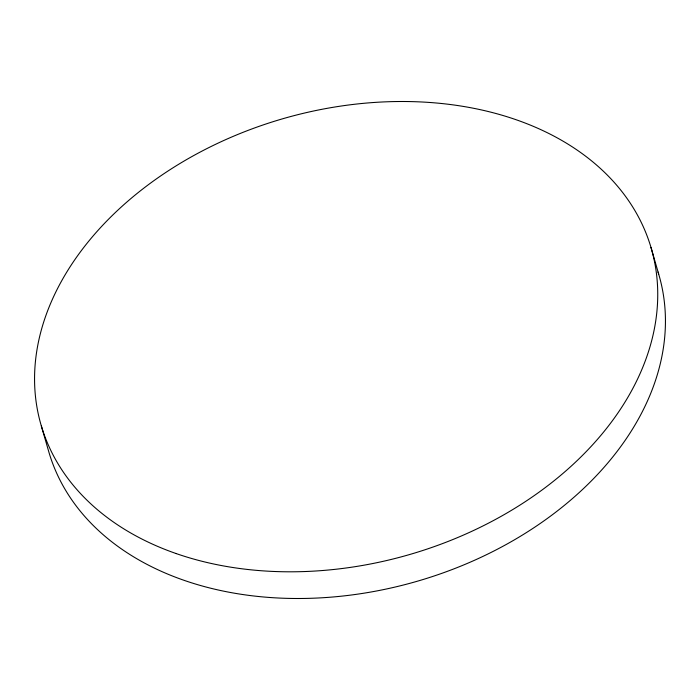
<?xml version="1.0" encoding="UTF-8"?>
<svg xmlns="http://www.w3.org/2000/svg" width="700" height="700" viewBox="0 0 700 700"><rect width="100%" height="100%" fill="white"/><g stroke="black" fill="none" stroke-linecap="round" stroke-linejoin="round"><path stroke-width="1.05" d="M650.983 247.432L658.683 274.12M41.317 425.88L49.018 452.567A317.625 226.931 -16.1 0 0 419.816 580.492A317.625 226.931 -16.1 0 0 658.061 272.072M176.225 553.586A317.625 226.931 -16.1 0 0 657.3 306.784A317.625 226.931 -16.1 0 0 204.925 149.59A317.625 226.931 -16.1 0 0 176.225 553.586"/></g></svg>
